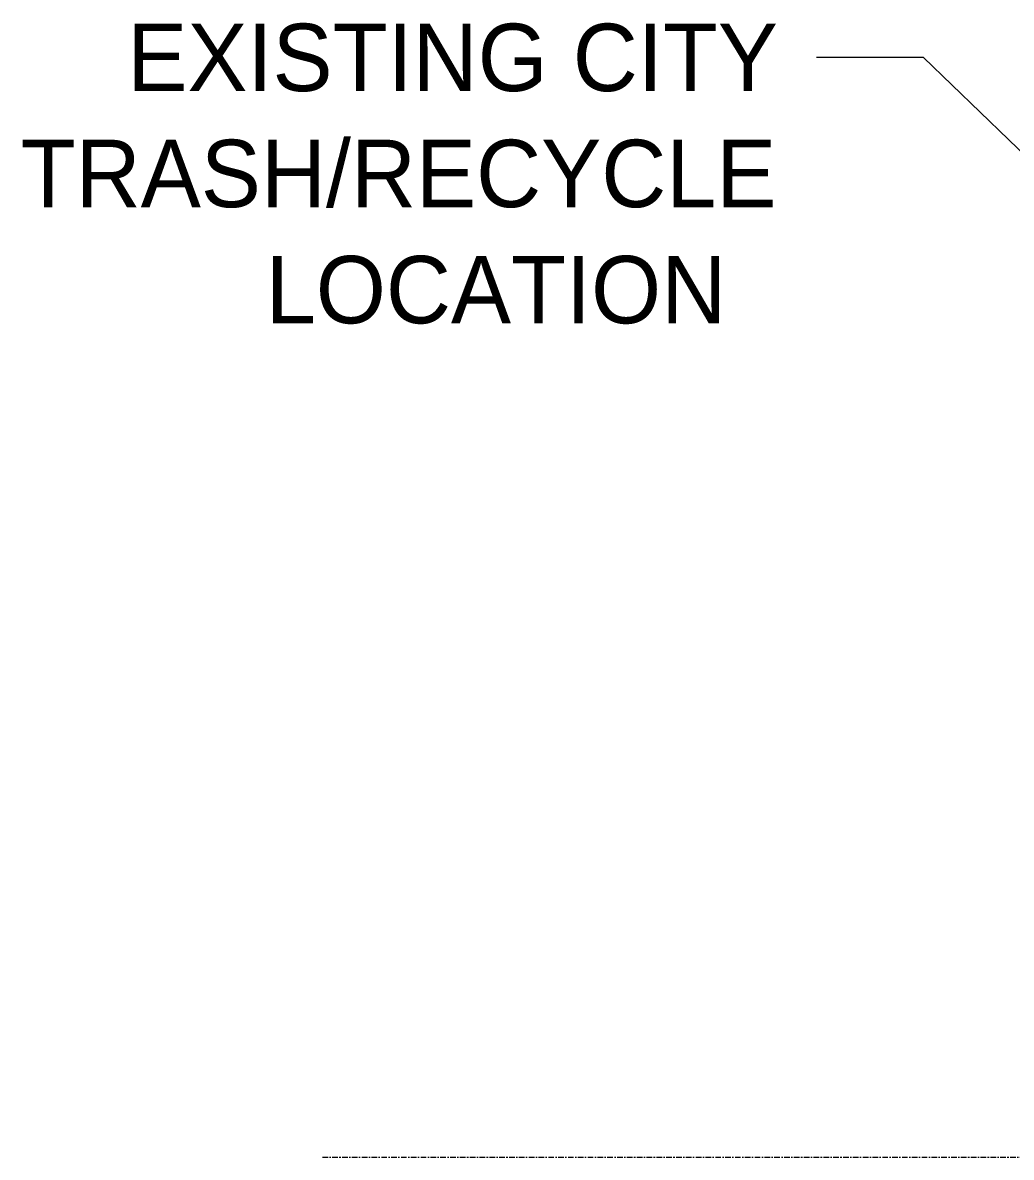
# Model space of a CAD drawing. Header units: inches. Extents: x -1460 to -268, y -77 to 274.
# Drawn here: x -818.8 to -730.7, y 0 to 101 of the extents above; entities that cross this region are included whole.
import ezdxf

# ---------------------------------------------------------------- set-up
doc = ezdxf.new("R2010")
doc.units = ezdxf.units.IN
doc.header["$MEASUREMENT"] = 0
doc.linetypes.add('Grid Line 1_2_', pattern=[0.875, 0.5, -0.125, 0.125, -0.125])
doc.layers.add('A-FLOR-LEVL-1', color=51, linetype='Grid Line 1_2_', lineweight=9)
doc.layers.add('G-ANNO-TEXT-2', color=147, linetype='Continuous', lineweight=9)
doc.styles.add('Century Gothic', font='ufonts.com_century-gothic.ttf', dxfattribs={"height": 6})

msp = doc.modelspace()

# ---------------------------------------------------------------- linework, layer by layer
at = {"layer": 'A-FLOR-LEVL-1'}
msp.add_line((-792.08, 0), (-325.77, 0), dxfattribs=at)
at = {"layer": 'G-ANNO-TEXT-2'}
for p, q in [((-738.53, 97.9), (-748.06, 97.9)), ((-674.93, 36.3), (-738.53, 97.9))]:
    msp.add_line(p, q, dxfattribs=at)

# ---------------------------------------------------------------- texts
at = {"layer": 'G-ANNO-TEXT-2', "char_height": 6, "attachment_point": 1, "style": 'Century Gothic'}
for s, insert, width in [('EXISTING CITY ', (-809.46, 100.9), 68.276), ('TRASH/RECYCLE ', (-818.96, 90.57), 79.79), ('LOCATION', (-797.13, 80.23), 53.328)]:
    msp.add_mtext(s, dxfattribs=dict(at, insert=insert, width=width))

doc.saveas('drawing.dxf')
